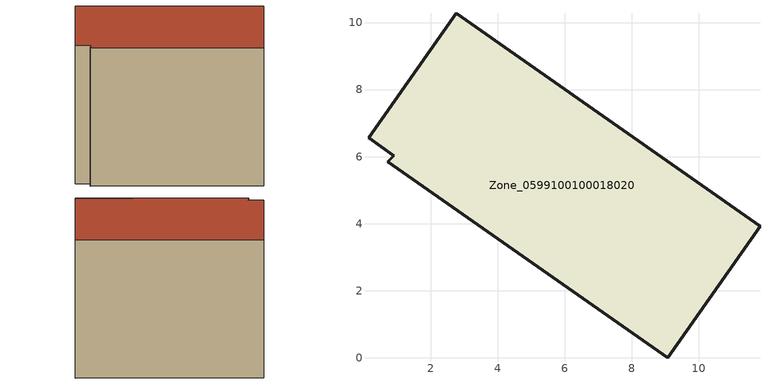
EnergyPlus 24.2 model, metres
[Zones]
Zone_0599100100018020
 floor ground (C_G): 0.9,6.02 0.15,6.56 2.76,10.28 11.82,3.92 9.07,0 0.72,5.84 z0
 wall outside (C_F): 9.07,0 11.82,3.92 2.76,10.28 0.15,6.56 0.9,6.02 0.72,5.84 9.07,0 z0:9.42
 roof outside (C_R): 0.15,6.56 0.9,6.02 0.72,5.84 9.07,0 11.82,3.92 2.76,10.28 z9.42
[BUILDING]
Pand.0599100100018020: North Axis=0; Terrain=City; Loads Convergence Tolerance Value=0.04; Temperature Convergence Tolerance Value=0.4; Solar Distribution=FullExterior; Maximum Number of Warmup Days=25; Minimum Number of Warmup Days=1
[Site:Location]
Rotterdam.The.Hague.AP_ZH_NLD Design_Conditions: Latitude=51.96; Longitude=4.45; Time Zone=1; Elevation=-4.5
[SITE:GROUNDTEMPERATURE:BUILDINGSURFACE]
18, 18, 18, 18, 18, 18, 18, 18, 18, 18, 18, 18
[MATERIAL] Thermal Absorptance=0.9; Solar Absorptance=0.7; Visible Absorptance=0.7
Name | Roughness | Thickness | Conductivity | Density | Specific Heat
G.TI.2015-2018 | MediumSmooth | 0.15 | 0.0428571 | 540 | 1210
F.TI.2015-2018 | Rough | 0.3 | 0.0666667 | 1920 | 840
R.TI.2015-2018 | MediumRough | 0.2 | 0.0333333 | 1500 | 1000
[CONSTRUCTION]
C_G: G.TI.2015-2018
C_F: F.TI.2015-2018
C_R: R.TI.2015-2018
[ZONE]
Zone_0599100100018020: Type=1; Multiplier=1; Ceiling Height=Autocalculate; Volume=Autocalculate; Floor Area=autocalculate; Part of Total Floor Area=Yes
[ZONEINFILTRATION:DESIGNFLOWRATE]
Infil_Zone_0599100100018020: Zone or ZoneList or Space or SpaceList=Zone_0599100100018020; Schedule=AlwaysOn; Design Flow Rate Calculation Method=Flow/Area; Flow Rate per Floor Area=0.0015; Constant Term Coefficient=1; Temperature Term Coefficient=0; Velocity Term Coefficient=0; Velocity Squared Term Coefficient=0
[HVACTEMPLATE:ZONE:IDEALLOADSAIRSYSTEM]
Zone_0599100100018020: Maximum Heating Supply Air Temperature=50; Minimum Cooling Supply Air Temperature=13; Maximum Heating Supply Air Humidity Ratio=0.0156; Minimum Cooling Supply Air Humidity Ratio=0.0077; Heating Limit=NoLimit; Cooling Limit=NoLimit; Dehumidification Control Type=ConstantSensibleHeatRatio; Cooling Sensible Heat Ratio=0.7; Dehumidification Setpoint=60; Humidification Control Type=None; Humidification Setpoint=30; Outdoor Air Method=None; Outdoor Air Flow Rate per Person=0.00944; Outdoor Air Flow Rate per Zone Floor Area=0; Outdoor Air Flow Rate per Zone=0; Demand Controlled Ventilation Type=None; Outdoor Air Economizer Type=NoEconomizer; Heat Recovery Type=None; Sensible Heat Recovery Effectiveness=0.7; Latent Heat Recovery Effectiveness=0.65
[ZONECONTROL:THERMOSTAT]
ThermostatControl_Zone_0599100100018020: Zone or ZoneList=Zone_0599100100018020; Control Type Schedule=DualSetpointControlType; Control 1=Thermostat_Zone_0599100100018020; Temperature Difference Between Cutout And Setpoint=0
[THERMOSTATSETPOINT:DUALSETPOINT]
Thermostat_Zone_0599100100018020: Heating Setpoint Temperature Schedule=HeatingSetpoint_Zone_0599100100018020; Cooling Setpoint Temperature Schedule=CoolingSetpoint_Zone_0599100100018020
[SCHEDULE:COMPACT]
HeatingSetpoint_Zone_0599100100018020: Through: 12/31, For: AllDays, Until: 24:00, 21
CoolingSetpoint_Zone_0599100100018020: Through: 12/31, For: AllDays, Until: 24:00, 24
DualSetpointControlType: Through: 12/31, For: AllDays, Until: 24:00, 4
AlwaysOn: Through: 12/31, For: AllDays, Until: 24:00, 1
